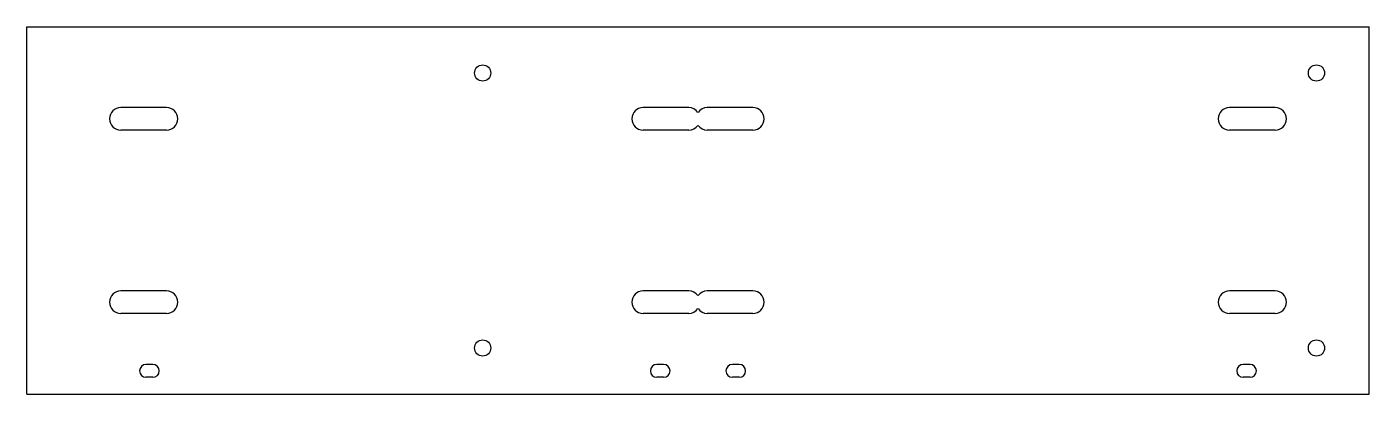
# Model space of a CAD drawing. Extents: x 0 to 293, y 0 to 80.
import ezdxf

# ---------------------------------------------------------------- set-up
doc = ezdxf.new("R2010")
doc.units = 0
doc.layers.add('CUT', color=1, linetype='CONTINUOUS')

msp = doc.modelspace()

# ---------------------------------------------------------------- linework, layer by layer
at = {"layer": 'CUT'}
for p, q in [((0, 0), (0, 80.15)), ((0, 80.15), (293, 80.15)), ((293, 0), (293, 80.15)), ((30.5, 62.525), (20.5, 62.525)), ((144.5, 62.525), (134.5, 62.525)), ((158.5, 62.525), (148.5, 62.525)), ((272.5, 62.525), (262.5, 62.525)), ((30.5, 57.625), (20.5, 57.625)), ((144.5, 57.625), (134.5, 57.625)), ((158.5, 57.625), (148.5, 57.625)), ((272.5, 57.625), (262.5, 57.625)), ((30.5, 22.525), (20.5, 22.525)), ((144.5, 22.525), (134.5, 22.525)), ((158.5, 22.525), (148.5, 22.525)), ((272.5, 22.525), (262.5, 22.525)), ((30.5, 17.625), (20.5, 17.625)), ((144.5, 17.625), (134.5, 17.625)), ((158.5, 17.625), (148.5, 17.625)), ((272.5, 17.625), (262.5, 17.625)), ((27.5, 6.475), (26, 6.475)), ((139, 6.475), (137.5, 6.475)), ((155.5, 6.475), (154, 6.475)), ((267, 6.475), (265.5, 6.475)), ((27.5, 3.675), (26, 3.675)), ((139, 3.675), (137.5, 3.675)), ((155.5, 3.675), (154, 3.675)), ((267, 3.675), (265.5, 3.675)), ((0, 0), (293, 0))]:
    msp.add_line(p, q, dxfattribs=at)
for centre in [(99.5, 70.075), (281.5, 70.075), (99.5, 10.075), (281.5, 10.075)]:
    msp.add_circle(centre, 1.775, dxfattribs=at)
for centre, radius, start, end in [((20.5, 60.075), 2.45, 90, 270), ((30.5, 60.075), 2.45, 270, 90), ((134.5, 60.075), 2.45, 90, 270), ((144.5, 60.075), 2.45, 35.2813, 90), ((148.5, 60.075), 2.45, 90, 144.7187), ((158.5, 60.075), 2.45, 270, 90), ((262.5, 60.075), 2.45, 90, 270), ((272.5, 60.075), 2.45, 270, 90), ((144.5, 60.075), 2.45, 270, 324.7187), ((148.5, 60.075), 2.45, 215.2813, 270), ((20.5, 20.075), 2.45, 90, 270), ((30.5, 20.075), 2.45, 270, 90), ((134.5, 20.075), 2.45, 90, 270), ((144.5, 20.075), 2.45, 35.2813, 90), ((148.5, 20.075), 2.45, 90, 144.7187), ((158.5, 20.075), 2.45, 270, 90), ((262.5, 20.075), 2.45, 90, 270), ((272.5, 20.075), 2.45, 270, 90), ((144.5, 20.075), 2.45, 270, 324.7187), ((148.5, 20.075), 2.45, 215.2813, 270), ((26, 5.075), 1.4, 90, 270), ((27.5, 5.075), 1.4, 270, 90), ((137.5, 5.075), 1.4, 90, 270), ((139, 5.075), 1.4, 270, 90), ((154, 5.075), 1.4, 90, 270), ((155.5, 5.075), 1.4, 270, 90), ((265.5, 5.075), 1.4, 90, 270), ((267, 5.075), 1.4, 270, 90)]:
    msp.add_arc(centre, radius, start, end, dxfattribs=at)

doc.saveas('drawing.dxf')
